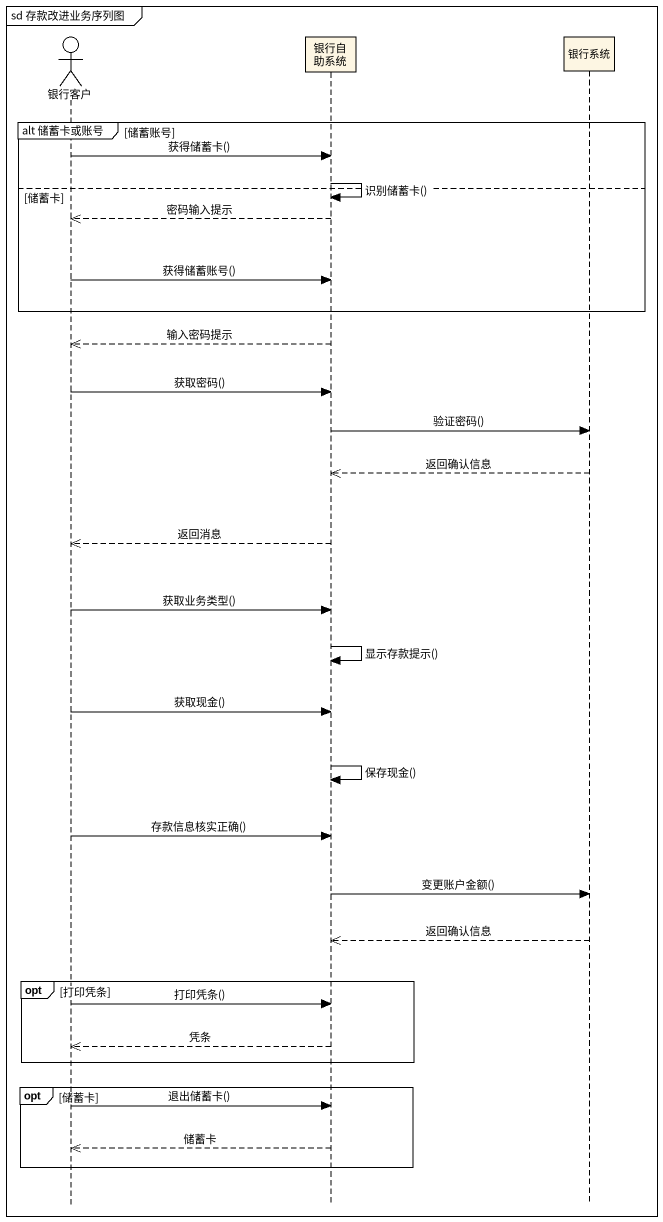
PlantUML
@startuml
mainframe sd 存款改进业务序列图
hide footbox
actor 银行客户
participant 银行自助系统
participant 银行系统

group alt 储蓄卡或账号 [储蓄账号]
  银行客户 -> 银行自助系统 : 获得储蓄卡()
  银行自助系统 -> 银行自助系统 : 识别储蓄卡()
else 储蓄卡
  银行自助系统 -->> 银行客户 : 密码输入提示
  银行客户 -> 银行自助系统 : 获得储蓄账号()
end
银行自助系统 -->> 银行客户 : 输入密码提示
银行客户 -> 银行自助系统 : 获取密码()
银行自助系统 -> 银行系统 : 验证密码()
银行系统 -->> 银行自助系统 : 返回确认信息
银行自助系统 -->> 银行客户 : 返回消息
银行客户 -> 银行自助系统 : 获取业务类型()
银行自助系统 -> 银行自助系统 : 显示存款提示()
银行客户 -> 银行自助系统 : 获取现金()
银行自助系统 -> 银行自助系统 : 保存现金()
银行客户 -> 银行自助系统 : 存款信息核实正确()
银行自助系统 -> 银行系统 : 变更账户金额()
银行系统 -->> 银行自助系统 : 返回确认信息
opt 打印凭条
  银行客户 -> 银行自助系统 : 打印凭条()
  银行自助系统 -->> 银行客户 : 凭条
end
opt 储蓄卡
  银行客户 -> 银行自助系统 : 退出储蓄卡()
  银行自助系统 -->> 银行客户 : 储蓄卡
end
@enduml
